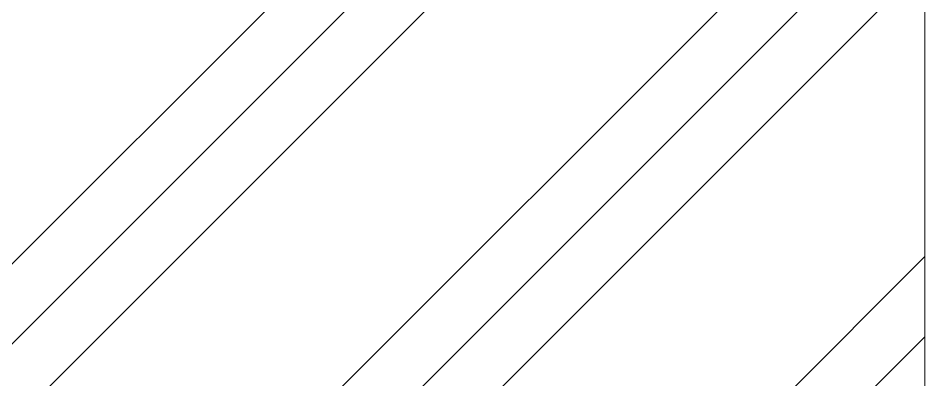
# Model space of a CAD drawing. Header units: millimetres. Extents: x 78096 to 288885, y -20632 to 149556.
# Drawn here: x 237264 to 238163, y 90910 to 91269 of the extents above; entities that cross this region are included whole.
import ezdxf

# ---------------------------------------------------------------- set-up
doc = ezdxf.new("R2010")
doc.units = ezdxf.units.MM
doc.layers.add('A-GLAZ-CURT', color=52, linetype='Continuous', lineweight=9)
doc.layers.add('A-GLAZ-CWMG', color=51, linetype='Continuous', lineweight=9)

# ---------------------------------------------------------------- blocks, each defined once
blk = doc.blocks.new('System Panel - Glazed-V3-TOMH A-A')
at = {"layer": 'A-GLAZ-CURT'}
h = blk.add_hatch(dxfattribs=at)
h.set_pattern_fill('FP_4', color=9, style=0, pattern_type=2)
h.set_pattern_definition([(45, (5066.1, 117385), (-224.5064, 224.5064), []), (45, (5145.46, 117385), (0, 449.0128), []), (45, (4986.7, 117385), (0, 449.0128), [])])
h.paths.add_polyline_path([(11772.64, 90200), (12466.91, 90200), (12466.91, 92200), (11166.26, 92200), (11166.26, 90200), (11722.18, 90200)])
blk = doc.blocks.new('Rectangular Mullion - 50 x 150mm ALUMINIUM-4392585-TOMH A-A')
at = {"layer": 'A-GLAZ-CWMG'}
blk.add_line((12466.91, 92200), (12466.91, 90900), dxfattribs=at)

msp = doc.modelspace()

# ---------------------------------------------------------------- block references
at = {"layer": 'A-GLAZ-CURT'}
msp.add_blockref('System Panel - Glazed-V3-TOMH A-A', (225696.455, 0), dxfattribs=at)
at = {"layer": 'A-GLAZ-CWMG'}
msp.add_blockref('Rectangular Mullion - 50 x 150mm ALUMINIUM-4392585-TOMH A-A', (225696.455, 0), dxfattribs=at)

doc.saveas('drawing.dxf')
